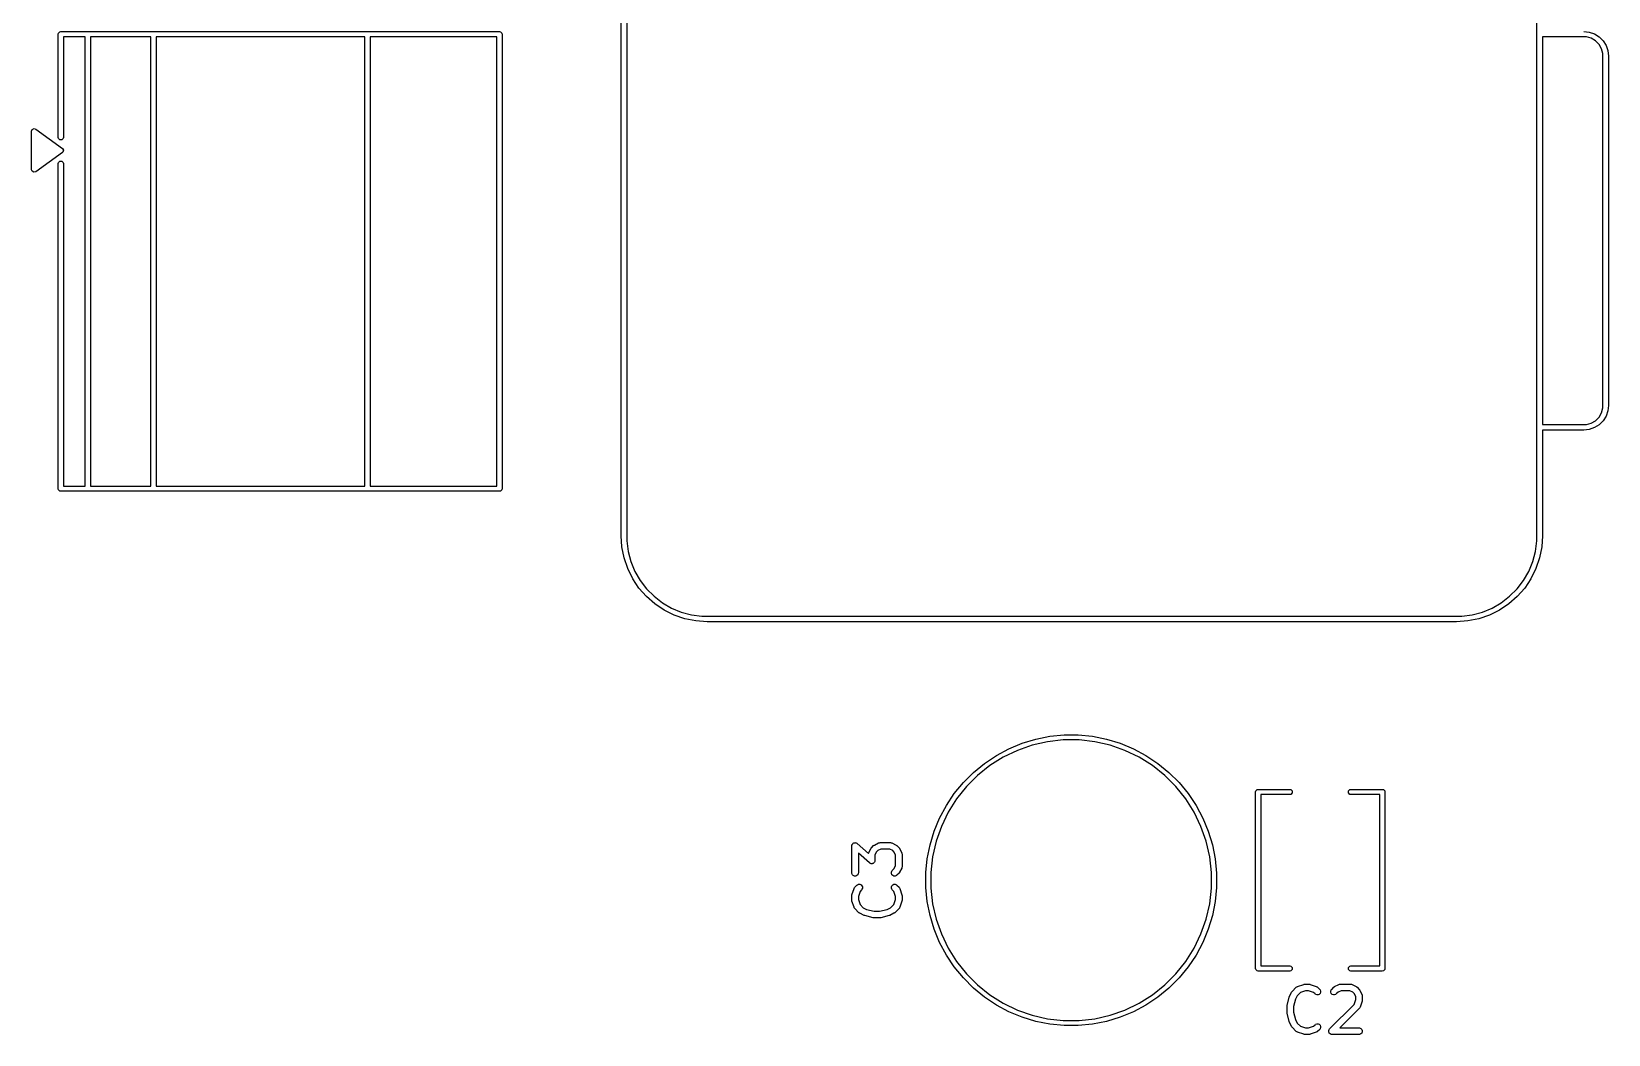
# Model space of a CAD drawing. Header units: millimetres. Extents: x 69 to 108.1, y -103.8 to -33.5.
# Drawn here: x 68.96 to 105.04, y -103.84 to -80.89 of the extents above; entities that cross this region are included whole.
import ezdxf

# ---------------------------------------------------------------- set-up
doc = ezdxf.new("R2010")
doc.units = ezdxf.units.MM
doc.layers.add('BLACK', color=7, linetype='CONTINUOUS')

msp = doc.modelspace()

# ---------------------------------------------------------------- linework, layer by layer
at = {"layer": 'BLACK', "linetype": 'CONTINUOUS'}
for p, q in [((82.4525, -92.425), (82.4525, -78.455)), ((82.5795, -78.455), (82.5795, -92.425)), ((103.4075, -92.425), (103.4075, -78.455)), ((69.57, -80.95), (69.574567, -80.927039)), ((69.57, -83.31), (69.57, -80.95)), ((69.574567, -80.927039), (69.607039, -80.894567)), ((69.607039, -80.894567), (69.63, -80.89)), ((69.63, -80.89), (79.67, -80.89)), ((70.19, -81.01), (69.69, -81.01)), ((69.69, -81.01), (69.69, -83.31)), ((70.19, -91.29), (70.19, -81.01)), ((70.31, -81.01), (70.31, -91.29)), ((71.69, -81.01), (70.31, -81.01)), ((71.69, -91.29), (71.69, -81.01)), ((71.81, -81.01), (71.81, -91.29)), ((76.59, -81.01), (71.81, -81.01)), ((76.59, -91.29), (76.59, -81.01)), ((76.71, -81.01), (76.71, -91.29)), ((79.61, -81.01), (76.71, -81.01)), ((79.61, -91.29), (79.61, -81.01)), ((79.67, -80.89), (79.692961, -80.894567)), ((79.692961, -80.894567), (79.725433, -80.927039)), ((79.725433, -80.927039), (79.73, -80.95)), ((79.73, -80.95), (79.73, -91.35)), ((104.481038, -81.012228), (103.5345, -81.008735)), ((103.5345, -81.008735), (103.5345, -89.8805)), ((104.481161, -81.012203), (104.481038, -81.012228)), ((104.481235, -81.012228), (104.481161, -81.012203)), ((104.538681, -81.012258), (104.481235, -81.012228)), ((104.481755, -80.885278), (104.606647, -80.899418)), ((104.649645, -81.042048), (104.538681, -81.012258)), ((104.606647, -80.899418), (104.725688, -80.941133)), ((104.749123, -81.099531), (104.649645, -81.042048)), ((104.725688, -80.941133), (104.832469, -81.008281)), ((104.830343, -81.180795), (104.749123, -81.099531)), ((104.887772, -81.280304), (104.830343, -81.180795)), ((104.832469, -81.008281), (104.921638, -81.097499)), ((104.921638, -81.097499), (104.988728, -81.204316)), ((104.917501, -81.391284), (104.887772, -81.280304)), ((104.9175, -81.448726), (104.917501, -81.391284)), ((104.9175, -81.448728), (104.9175, -81.448726)), ((104.9175, -89.444), (104.9175, -81.448728)), ((104.988728, -81.204316), (105.030378, -81.32338)), ((105.030378, -81.32338), (105.0445, -81.448726)), ((105.0445, -81.448726), (105.0445, -81.448728)), ((105.0445, -81.448728), (105.0445, -89.444)), ((68.96, -83.17), (68.977574, -83.127574)), ((68.96, -84.05), (68.96, -83.17)), ((68.977574, -83.127574), (69.02, -83.11)), ((69.02, -83.11), (69.0551, -83.121338)), ((69.0551, -83.121338), (69.6651, -83.561338)), ((69.574567, -83.332961), (69.57, -83.31)), ((69.607039, -83.365433), (69.574567, -83.332961)), ((69.685433, -83.332961), (69.652961, -83.365433)), ((69.69, -83.31), (69.685433, -83.332961)), ((69.6651, -83.658662), (69.0551, -84.098662)), ((69.652961, -83.365433), (69.607039, -83.365433)), ((69.6651, -83.561338), (69.689229, -83.600411)), ((69.678662, -83.6451), (69.6651, -83.658662)), ((69.689229, -83.600411), (69.678662, -83.6451)), ((68.971338, -84.0851), (68.96, -84.05)), ((69.57, -83.91), (69.574567, -83.887039)), ((69.57, -91.35), (69.57, -83.91)), ((69.574567, -83.887039), (69.607039, -83.854567)), ((69.607039, -83.854567), (69.652961, -83.854567)), ((69.652961, -83.854567), (69.685433, -83.887039)), ((69.685433, -83.887039), (69.69, -83.91)), ((69.69, -83.91), (69.69, -91.29)), ((69.010411, -84.109229), (68.971338, -84.0851)), ((69.0551, -84.098662), (69.010411, -84.109229)), ((104.9175, -89.501466), (104.9175, -89.444)), ((105.0445, -89.444), (105.030372, -89.569391)), ((104.649483, -89.850753), (104.749017, -89.793287)), ((104.749017, -89.793287), (104.830287, -89.712017)), ((104.830287, -89.712017), (104.887753, -89.612483)), ((104.921562, -89.795336), (104.832336, -89.884562)), ((104.887753, -89.612483), (104.9175, -89.501466)), ((104.988696, -89.688493), (104.921562, -89.795336)), ((105.030372, -89.569391), (104.988696, -89.688493)), ((103.5345, -89.8805), (104.481, -89.8805)), ((104.481, -90.0075), (103.5345, -90.0075)), ((103.5345, -90.0075), (103.5345, -92.425)), ((104.481, -89.8805), (104.538466, -89.8805)), ((104.606391, -89.993372), (104.481, -90.0075)), ((104.538466, -89.8805), (104.649483, -89.850753)), ((104.725493, -89.951696), (104.606391, -89.993372)), ((104.832336, -89.884562), (104.725493, -89.951696)), ((69.69, -91.29), (70.19, -91.29)), ((70.31, -91.29), (71.69, -91.29)), ((71.81, -91.29), (76.59, -91.29)), ((76.71, -91.29), (79.61, -91.29)), ((69.574567, -91.372961), (69.57, -91.35)), ((69.607039, -91.405433), (69.574567, -91.372961)), ((69.63, -91.41), (69.607039, -91.405433)), ((79.67, -91.41), (69.63, -91.41)), ((79.692961, -91.405433), (79.67, -91.41)), ((79.725433, -91.372961), (79.692961, -91.405433)), ((79.73, -91.35), (79.725433, -91.372961)), ((82.469341, -92.681941), (82.4525, -92.425)), ((82.519575, -92.934485), (82.469341, -92.681941)), ((82.5795, -92.425), (82.5795, -92.545698)), ((82.5795, -92.545698), (82.611009, -92.785029)), ((103.375991, -92.785029), (103.4075, -92.545698)), ((103.4075, -92.545698), (103.4075, -92.425)), ((103.517659, -92.681941), (103.467425, -92.934485)), ((103.5345, -92.425), (103.517659, -92.681941)), ((82.602344, -93.178312), (82.519575, -92.934485)), ((82.611009, -92.785029), (82.673487, -93.018201)), ((82.673487, -93.018201), (82.765866, -93.241222)), ((103.221134, -93.241222), (103.313513, -93.018201)), ((103.313513, -93.018201), (103.375991, -92.785029)), ((103.467425, -92.934485), (103.384656, -93.178312)), ((82.716229, -93.40925), (82.602344, -93.178312)), ((82.859284, -93.623347), (82.716229, -93.40925)), ((82.765866, -93.241222), (82.886564, -93.450277)), ((82.886564, -93.450277), (83.033517, -93.64179)), ((102.953483, -93.64179), (103.100436, -93.450277)), ((103.100436, -93.450277), (103.221134, -93.241222)), ((103.270771, -93.40925), (103.127716, -93.623347)), ((103.384656, -93.178312), (103.270771, -93.40925)), ((83.029061, -93.816939), (82.859284, -93.623347)), ((83.222653, -93.986716), (83.029061, -93.816939)), ((83.033517, -93.64179), (83.20421, -93.812483)), ((83.20421, -93.812483), (83.395723, -93.959436)), ((102.591277, -93.959436), (102.78279, -93.812483)), ((102.957939, -93.816939), (102.764347, -93.986716)), ((102.78279, -93.812483), (102.953483, -93.64179)), ((103.127716, -93.623347), (102.957939, -93.816939)), ((83.43675, -94.129771), (83.222653, -93.986716)), ((83.395723, -93.959436), (83.604778, -94.080134)), ((83.667688, -94.243656), (83.43675, -94.129771)), ((83.604778, -94.080134), (83.827799, -94.172513)), ((83.827799, -94.172513), (84.060971, -94.234991)), ((101.926029, -94.234991), (102.159201, -94.172513)), ((102.159201, -94.172513), (102.382222, -94.080134)), ((102.55025, -94.129771), (102.319312, -94.243656)), ((102.382222, -94.080134), (102.591277, -93.959436)), ((102.764347, -93.986716), (102.55025, -94.129771)), ((83.911515, -94.326425), (83.667688, -94.243656)), ((84.164059, -94.376659), (83.911515, -94.326425)), ((84.060971, -94.234991), (84.300302, -94.2665)), ((84.421, -94.3935), (84.164059, -94.376659)), ((84.300302, -94.2665), (84.421, -94.2665)), ((84.421, -94.2665), (101.566, -94.2665)), ((101.566, -94.3935), (84.421, -94.3935)), ((101.566, -94.2665), (101.686698, -94.2665)), ((101.822941, -94.376659), (101.566, -94.3935)), ((101.686698, -94.2665), (101.926029, -94.234991)), ((102.075485, -94.326425), (101.822941, -94.376659)), ((102.319312, -94.243656), (102.075485, -94.326425)), ((91.940876, -97.079796), (92.261388, -97.016042)), ((92.261388, -97.016042), (92.586605, -96.984011)), ((92.586605, -96.984011), (92.913395, -96.984011)), ((92.913395, -96.984011), (93.238612, -97.016042)), ((93.238612, -97.016042), (93.559124, -97.079796)), ((91.038038, -97.453764), (91.326242, -97.299716)), ((91.519651, -97.339674), (91.194816, -97.496106)), ((91.326242, -97.299716), (91.628157, -97.174658)), ((91.859958, -97.220595), (91.519651, -97.339674)), ((91.628157, -97.174658), (91.940876, -97.079796)), ((92.211458, -97.140367), (91.859958, -97.220595)), ((92.56973, -97.1), (92.211458, -97.140367)), ((92.93027, -97.1), (92.56973, -97.1)), ((93.288542, -97.140367), (92.93027, -97.1)), ((93.640042, -97.220595), (93.288542, -97.140367)), ((93.559124, -97.079796), (93.871843, -97.174658)), ((93.980349, -97.339674), (93.640042, -97.220595)), ((93.871843, -97.174658), (94.173758, -97.299716)), ((94.305184, -97.496106), (93.980349, -97.339674)), ((94.173758, -97.299716), (94.461962, -97.453764)), ((90.513709, -97.842633), (90.766321, -97.635319)), ((90.889538, -97.687925), (90.607657, -97.912717)), ((90.766321, -97.635319), (91.038038, -97.453764)), ((91.194816, -97.496106), (90.889538, -97.687925)), ((94.610462, -97.687925), (94.305184, -97.496106)), ((94.461962, -97.453764), (94.733679, -97.635319)), ((94.892343, -97.912717), (94.610462, -97.687925)), ((94.733679, -97.635319), (94.986291, -97.842633)), ((90.075319, -98.326321), (90.282633, -98.073709)), ((90.282633, -98.073709), (90.513709, -97.842633)), ((90.607657, -97.912717), (90.352717, -98.167657)), ((95.147283, -98.167657), (94.892343, -97.912717)), ((94.986291, -97.842633), (95.217367, -98.073709)), ((95.217367, -98.073709), (95.424681, -98.326321)), ((89.893764, -98.598038), (90.075319, -98.326321)), ((90.127925, -98.449538), (89.936106, -98.754816)), ((90.352717, -98.167657), (90.127925, -98.449538)), ((95.372075, -98.449538), (95.147283, -98.167657)), ((95.563894, -98.754816), (95.372075, -98.449538)), ((95.424681, -98.326321), (95.606236, -98.598038)), ((96.97, -98.29), (96.974567, -98.267039)), ((96.97, -102.33), (96.97, -98.29)), ((96.974567, -98.267039), (97.007039, -98.234567)), ((97.007039, -98.234567), (97.03, -98.23)), ((97.03, -98.23), (97.751, -98.23)), ((97.751, -98.35), (97.09, -98.35)), ((97.09, -98.35), (97.09, -102.27)), ((97.751, -98.23), (97.773961, -98.234567)), ((97.773961, -98.345433), (97.751, -98.35)), ((97.773961, -98.234567), (97.806433, -98.267039)), ((97.806433, -98.312961), (97.773961, -98.345433)), ((97.806433, -98.267039), (97.806433, -98.312961)), ((99.093567, -98.267039), (99.126039, -98.234567)), ((99.093567, -98.312961), (99.093567, -98.267039)), ((99.126039, -98.345433), (99.093567, -98.312961)), ((99.126039, -98.234567), (99.149, -98.23)), ((99.149, -98.35), (99.126039, -98.345433)), ((99.149, -98.23), (99.87, -98.23)), ((99.81, -98.35), (99.149, -98.35)), ((99.81, -102.27), (99.81, -98.35)), ((99.87, -98.23), (99.892961, -98.234567)), ((99.892961, -98.234567), (99.925433, -98.267039)), ((99.925433, -98.267039), (99.93, -98.29)), ((99.93, -98.29), (99.93, -102.33)), ((89.739716, -98.886242), (89.893764, -98.598038)), ((89.936106, -98.754816), (89.779674, -99.079651)), ((95.720326, -99.079651), (95.563894, -98.754816)), ((95.606236, -98.598038), (95.760284, -98.886242)), ((89.519796, -99.500876), (89.614658, -99.188157)), ((89.614658, -99.188157), (89.739716, -98.886242)), ((89.779674, -99.079651), (89.660595, -99.419958)), ((95.839405, -99.419958), (95.720326, -99.079651)), ((95.760284, -98.886242), (95.885342, -99.188157)), ((95.885342, -99.188157), (95.980204, -99.500876)), ((87.729819, -99.524285), (87.730581, -99.516546)), ((87.729819, -100.143332), (87.729819, -99.524285)), ((87.73045, -99.514579), (87.730908, -99.513223)), ((87.730581, -99.516546), (87.73045, -99.514579)), ((87.730908, -99.513223), (87.73126, -99.509653)), ((87.73126, -99.509653), (87.735923, -99.498395)), ((87.735923, -99.498395), (87.739825, -99.486858)), ((87.739825, -99.486858), (87.74149, -99.484953)), ((87.74149, -99.484953), (87.742459, -99.482617)), ((87.742459, -99.482617), (87.751069, -99.474006)), ((87.751069, -99.474006), (87.759095, -99.464834)), ((87.759095, -99.464834), (87.761364, -99.463711)), ((87.761364, -99.463711), (87.763151, -99.461925)), ((87.763151, -99.461925), (87.774401, -99.457264)), ((87.774401, -99.457264), (87.785327, -99.451862)), ((87.785327, -99.451862), (87.78785, -99.451693)), ((87.78785, -99.451693), (87.790187, -99.450726)), ((87.790187, -99.450726), (87.802372, -99.450726)), ((87.802372, -99.450726), (87.814525, -99.449916)), ((87.814525, -99.449916), (87.81692, -99.450726)), ((87.81692, -99.450726), (87.819451, -99.450726)), ((87.819451, -99.450726), (87.830708, -99.455389)), ((87.830708, -99.455389), (87.842246, -99.459291)), ((87.842246, -99.459291), (87.845163, -99.461376)), ((87.845163, -99.461376), (87.846487, -99.461925)), ((87.846487, -99.461925), (87.847882, -99.46332)), ((87.847882, -99.46332), (87.854207, -99.467842)), ((87.854207, -99.467842), (88.113516, -99.694737)), ((88.118689, -99.68122), (88.166308, -99.585982)), ((88.166308, -99.585982), (88.170272, -99.579682)), ((88.170272, -99.579682), (88.17103, -99.577855)), ((88.17103, -99.577855), (88.172718, -99.575798)), ((88.172718, -99.575798), (88.17414, -99.573539)), ((88.17414, -99.573539), (88.175638, -99.572239)), ((88.175638, -99.572239), (88.180357, -99.56649)), ((88.180357, -99.56649), (88.227976, -99.518871)), ((88.227976, -99.518871), (88.233725, -99.514152)), ((88.233725, -99.514152), (88.235025, -99.512654)), ((88.235025, -99.512654), (88.237284, -99.511232)), ((88.237284, -99.511232), (88.239341, -99.509544)), ((88.239341, -99.509544), (88.241168, -99.508786)), ((88.241168, -99.508786), (88.247468, -99.504822)), ((88.247468, -99.504822), (88.342706, -99.457203)), ((88.342706, -99.457203), (88.356437, -99.451948)), ((88.356437, -99.451948), (88.359126, -99.451756)), ((88.359126, -99.451756), (88.361615, -99.450726)), ((88.361615, -99.450726), (88.376247, -99.449285)), ((88.376247, -99.449285), (88.614342, -99.449285)), ((88.614342, -99.449285), (88.628974, -99.450726)), ((88.628974, -99.450726), (88.631463, -99.451757)), ((88.631463, -99.451757), (88.634151, -99.451948)), ((88.634151, -99.451948), (88.647883, -99.457203)), ((88.647883, -99.457203), (88.743121, -99.504822)), ((88.743121, -99.504822), (88.749417, -99.508785)), ((88.749417, -99.508785), (88.751247, -99.509543)), ((88.751247, -99.509543), (88.753305, -99.511232)), ((88.753305, -99.511232), (88.755564, -99.512654)), ((88.755564, -99.512654), (88.756863, -99.514152)), ((88.756863, -99.514152), (88.762612, -99.51887)), ((88.762612, -99.51887), (88.810232, -99.566489)), ((88.810232, -99.566489), (88.81495, -99.572238)), ((88.81495, -99.572238), (88.81645, -99.573539)), ((88.81645, -99.573539), (88.817872, -99.575798)), ((88.817872, -99.575798), (88.81956, -99.577855)), ((88.81956, -99.577855), (88.820317, -99.579682)), ((88.820317, -99.579682), (88.824282, -99.585982)), ((88.824282, -99.585982), (88.871901, -99.68122)), ((89.456042, -99.821388), (89.519796, -99.500876)), ((89.660595, -99.419958), (89.580367, -99.771458)), ((95.919633, -99.771458), (95.839405, -99.419958)), ((95.980204, -99.500876), (96.043958, -99.821388)), ((88.136383, -99.914061), (87.879819, -99.689567)), ((87.879819, -99.689567), (87.879819, -100.143332)), ((88.113516, -99.694737), (88.118689, -99.68122)), ((88.142707, -99.918582), (88.136383, -99.914061)), ((88.144103, -99.919978), (88.142707, -99.918582)), ((88.145426, -99.920526), (88.144103, -99.919978)), ((88.148344, -99.922612), (88.145426, -99.920526)), ((88.159881, -99.926513), (88.148344, -99.922612)), ((88.171139, -99.931177), (88.159881, -99.926513)), ((88.17367, -99.931177), (88.171139, -99.931177)), ((88.176065, -99.931987), (88.17367, -99.931177)), ((88.188218, -99.931177), (88.176065, -99.931987)), ((88.200403, -99.931177), (88.188218, -99.931177)), ((88.202739, -99.930209), (88.200403, -99.931177)), ((88.205263, -99.930041), (88.202739, -99.930209)), ((88.216188, -99.924638), (88.205263, -99.930041)), ((88.227439, -99.919978), (88.216188, -99.924638)), ((88.229225, -99.918191), (88.227439, -99.919978)), ((88.231495, -99.917069), (88.229225, -99.918191)), ((88.23952, -99.907896), (88.231495, -99.917069)), ((88.248131, -99.899286), (88.23952, -99.907896)), ((88.249099, -99.896949), (88.248131, -99.899286)), ((88.250765, -99.895045), (88.249099, -99.896949)), ((88.254666, -99.883507), (88.250765, -99.895045)), ((88.25933, -99.87225), (88.254666, -99.883507)), ((88.259681, -99.868679), (88.25933, -99.87225)), ((88.26014, -99.867324), (88.259681, -99.868679)), ((88.260771, -99.857618), (88.260008, -99.865356)), ((88.260008, -99.865356), (88.26014, -99.867324)), ((88.295029, -99.66395), (88.260771, -99.732466)), ((88.260771, -99.732466), (88.260771, -99.857618)), ((88.325436, -99.633543), (88.295029, -99.66395)), ((88.393952, -99.599285), (88.325436, -99.633543)), ((88.596637, -99.599285), (88.393952, -99.599285)), ((88.665153, -99.633543), (88.596637, -99.599285)), ((88.695561, -99.66395), (88.665153, -99.633543)), ((88.729819, -99.732466), (88.695561, -99.66395)), ((88.729819, -99.98277), (88.729819, -99.732466)), ((88.871901, -99.68122), (88.877156, -99.694951)), ((88.877156, -99.694951), (88.877347, -99.69764)), ((88.877347, -99.69764), (88.878378, -99.700129)), ((88.878378, -99.700129), (88.879819, -99.714761)), ((88.879819, -99.714761), (88.879819, -100.000475)), ((89.425673, -100.12973), (89.456042, -99.821388)), ((89.580367, -99.771458), (89.54, -100.12973)), ((95.96, -100.12973), (95.919633, -99.771458)), ((96.043958, -99.821388), (96.075989, -100.146605)), ((87.73126, -100.157964), (87.729819, -100.143332)), ((87.742459, -100.185), (87.73126, -100.157964)), ((87.763151, -100.205692), (87.742459, -100.185)), ((87.790187, -100.216891), (87.763151, -100.205692)), ((87.819451, -100.216891), (87.790187, -100.216891)), ((87.846487, -100.205692), (87.819451, -100.216891)), ((87.867179, -100.185), (87.846487, -100.205692)), ((87.878378, -100.157964), (87.867179, -100.185)), ((87.879819, -100.143332), (87.878378, -100.157964)), ((88.636021, -100.1287), (88.64722, -100.101664)), ((88.636021, -100.157963), (88.636021, -100.1287)), ((88.647219, -100.184999), (88.636021, -100.157963)), ((88.667912, -100.205692), (88.647219, -100.184999)), ((88.64722, -100.101664), (88.656548, -100.090298)), ((88.656548, -100.090298), (88.695561, -100.051285)), ((88.694948, -100.216891), (88.667912, -100.205692)), ((88.724211, -100.216891), (88.694948, -100.216891)), ((88.695561, -100.051285), (88.729819, -99.98277)), ((88.751247, -100.205693), (88.724211, -100.216891)), ((88.762612, -100.196366), (88.751247, -100.205693)), ((88.810232, -100.148747), (88.762612, -100.196366)), ((88.81495, -100.142997), (88.810232, -100.148747)), ((88.81645, -100.141697), (88.81495, -100.142997)), ((88.817872, -100.139437), (88.81645, -100.141697)), ((88.81956, -100.137381), (88.817872, -100.139437)), ((88.820317, -100.135553), (88.81956, -100.137381)), ((88.824282, -100.129254), (88.820317, -100.135553)), ((88.871901, -100.034016), (88.824282, -100.129254)), ((88.877156, -100.020285), (88.871901, -100.034016)), ((88.877347, -100.017595), (88.877156, -100.020285)), ((88.878378, -100.015107), (88.877347, -100.017595)), ((88.879819, -100.000475), (88.878378, -100.015107)), ((89.424011, -100.146605), (89.425673, -100.12973)), ((89.424011, -100.473395), (89.424011, -100.146605)), ((89.54, -100.12973), (89.54, -100.49027)), ((95.96, -100.49027), (95.96, -100.12973)), ((96.075989, -100.146605), (96.075989, -100.473395)), ((87.729819, -100.667142), (87.730548, -100.659736)), ((87.729819, -100.76238), (87.729819, -100.667142)), ((87.730408, -100.657762), (87.730998, -100.655164)), ((87.730548, -100.659736), (87.730408, -100.657762)), ((87.730998, -100.655164), (87.73126, -100.65251)), ((87.73126, -100.65251), (87.732018, -100.650678)), ((87.732018, -100.650678), (87.733668, -100.643425)), ((87.733668, -100.643425), (87.781287, -100.500568)), ((87.781287, -100.500568), (87.787281, -100.487143)), ((87.787281, -100.487143), (87.789046, -100.485107)), ((87.789046, -100.485107), (87.790078, -100.482617)), ((87.790078, -100.482617), (87.799405, -100.471252)), ((87.799405, -100.471252), (87.847024, -100.423633)), ((87.847024, -100.423633), (87.858389, -100.414306)), ((87.858389, -100.414306), (87.885425, -100.403107)), ((87.91799, -100.564798), (87.879819, -100.679312)), ((87.885425, -100.403107), (87.914688, -100.403107)), ((87.914688, -100.403107), (87.941724, -100.414306)), ((87.95309, -100.529699), (87.91799, -100.564798)), ((87.941724, -100.414306), (87.962417, -100.434999)), ((87.962417, -100.518334), (87.95309, -100.529699)), ((87.962417, -100.434999), (87.973616, -100.462035)), ((87.973616, -100.491298), (87.962417, -100.518334)), ((87.973616, -100.462035), (87.973616, -100.491298)), ((88.636021, -100.462035), (88.647219, -100.434999)), ((88.636021, -100.491298), (88.636021, -100.462035)), ((88.64722, -100.518334), (88.636021, -100.491298)), ((88.647219, -100.434999), (88.667912, -100.414306)), ((88.656548, -100.5297), (88.64722, -100.518334)), ((88.691648, -100.564799), (88.656548, -100.5297)), ((88.667912, -100.414306), (88.694948, -100.403107)), ((88.729819, -100.679312), (88.691648, -100.564799)), ((88.694948, -100.403107), (88.724211, -100.403107)), ((88.724211, -100.403107), (88.751247, -100.414305)), ((88.751247, -100.414305), (88.762612, -100.423632)), ((88.762612, -100.423632), (88.810232, -100.471251)), ((88.810232, -100.471251), (88.81956, -100.482617)), ((88.81956, -100.482617), (88.82059, -100.485105)), ((88.82059, -100.485105), (88.822357, -100.487142)), ((88.822357, -100.487142), (88.828351, -100.500568)), ((88.828351, -100.500568), (88.87597, -100.643424)), ((88.87597, -100.643424), (88.877619, -100.650679)), ((88.877619, -100.650679), (88.878378, -100.65251)), ((88.878378, -100.65251), (88.878639, -100.655163)), ((88.878639, -100.655163), (88.87923, -100.657761)), ((88.87923, -100.657761), (88.879089, -100.659735)), ((88.879089, -100.659735), (88.879819, -100.667142)), ((88.879819, -100.667142), (88.879819, -100.76238)), ((89.456042, -100.798612), (89.424011, -100.473395)), ((89.54, -100.49027), (89.580367, -100.848542)), ((95.919633, -100.848542), (95.96, -100.49027)), ((96.075989, -100.473395), (96.043958, -100.798612)), ((87.730548, -100.769785), (87.729819, -100.76238)), ((87.730408, -100.77176), (87.730548, -100.769785)), ((87.730998, -100.774357), (87.730408, -100.77176)), ((87.73126, -100.777012), (87.730998, -100.774357)), ((87.732018, -100.778843), (87.73126, -100.777012)), ((87.733668, -100.786097), (87.732018, -100.778843)), ((87.781287, -100.928954), (87.733668, -100.786097)), ((87.787281, -100.942379), (87.781287, -100.928954)), ((87.789046, -100.944414), (87.787281, -100.942379)), ((87.790078, -100.946905), (87.789046, -100.944414)), ((87.799405, -100.95827), (87.790078, -100.946905)), ((87.894643, -101.053508), (87.799405, -100.95827)), ((87.879819, -100.679312), (87.879819, -100.750209)), ((87.879819, -100.750209), (87.91799, -100.864723)), ((87.91799, -100.864723), (87.992103, -100.938836)), ((87.992103, -100.938836), (88.06909, -100.977329)), ((88.06909, -100.977329), (88.242624, -101.020713)), ((88.242624, -101.020713), (88.367013, -101.020713)), ((88.367013, -101.020713), (88.540547, -100.977329)), ((88.540547, -100.977329), (88.617534, -100.938835)), ((88.617534, -100.938835), (88.691648, -100.864722)), ((88.691648, -100.864722), (88.729819, -100.75021)), ((88.810233, -100.95827), (88.714994, -101.053508)), ((88.729819, -100.75021), (88.729819, -100.679312)), ((88.819561, -100.946905), (88.810233, -100.95827)), ((88.820592, -100.944414), (88.819561, -100.946905)), ((88.822357, -100.94238), (88.820592, -100.944414)), ((88.828351, -100.928954), (88.822357, -100.94238)), ((88.87597, -100.786098), (88.828351, -100.928954)), ((88.877619, -100.778842), (88.87597, -100.786098)), ((88.878378, -100.777012), (88.877619, -100.778842)), ((88.878639, -100.774358), (88.878378, -100.777012)), ((88.87923, -100.771761), (88.878639, -100.774358)), ((88.879819, -100.76238), (88.879089, -100.769786)), ((88.879089, -100.769786), (88.87923, -100.771761)), ((89.519796, -101.119124), (89.456042, -100.798612)), ((89.580367, -100.848542), (89.660595, -101.200042)), ((95.839405, -101.200042), (95.919633, -100.848542)), ((96.043958, -100.798612), (95.980204, -101.119124)), ((87.900393, -101.058228), (87.894643, -101.053508)), ((87.901692, -101.059725), (87.900393, -101.058228)), ((87.903946, -101.061144), (87.901692, -101.059725)), ((87.906008, -101.062836), (87.903946, -101.061144)), ((87.90784, -101.063594), (87.906008, -101.062836)), ((87.914135, -101.067557), (87.90784, -101.063594)), ((88.009373, -101.115176), (87.914135, -101.067557)), ((88.010442, -101.115585), (88.009373, -101.115176)), ((88.010878, -101.115908), (88.010442, -101.115585)), ((88.017014, -101.1181), (88.010878, -101.115908)), ((88.023104, -101.120431), (88.017014, -101.1181)), ((88.023644, -101.120469), (88.023104, -101.120431)), ((88.024724, -101.120855), (88.023644, -101.120469)), ((88.2152, -101.168474), (88.024724, -101.120855)), ((88.217736, -101.168849), (88.2152, -101.168474)), ((88.218758, -101.169272), (88.217736, -101.168849)), ((88.22427, -101.169814), (88.218758, -101.169272)), ((88.229744, -101.170624), (88.22427, -101.169814)), ((88.230836, -101.170461), (88.229744, -101.170624)), ((88.23339, -101.170713), (88.230836, -101.170461)), ((88.376247, -101.170713), (88.23339, -101.170713)), ((88.3788, -101.170461), (88.376247, -101.170713)), ((88.379893, -101.170624), (88.3788, -101.170461)), ((88.385366, -101.169814), (88.379893, -101.170624)), ((88.390879, -101.169272), (88.385366, -101.169814)), ((88.3919, -101.168849), (88.390879, -101.169272)), ((88.394437, -101.168474), (88.3919, -101.168849)), ((88.584913, -101.120855), (88.394437, -101.168474)), ((88.585992, -101.120469), (88.584913, -101.120855)), ((88.586532, -101.120431), (88.585992, -101.120469)), ((88.592613, -101.118103), (88.586532, -101.120431)), ((88.598759, -101.115908), (88.592613, -101.118103)), ((88.599194, -101.115585), (88.598759, -101.115908)), ((88.600264, -101.115176), (88.599194, -101.115585)), ((88.695502, -101.067557), (88.600264, -101.115176)), ((88.701798, -101.063593), (88.695502, -101.067557)), ((88.703628, -101.062836), (88.701798, -101.063593)), ((88.705686, -101.061146), (88.703628, -101.062836)), ((88.707945, -101.059725), (88.705686, -101.061146)), ((88.709244, -101.058226), (88.707945, -101.059725)), ((88.714994, -101.053508), (88.709244, -101.058226)), ((89.614658, -101.431843), (89.519796, -101.119124)), ((89.660595, -101.200042), (89.779674, -101.540349)), ((95.720326, -101.540349), (95.839405, -101.200042)), ((95.980204, -101.119124), (95.885342, -101.431843)), ((89.739716, -101.733758), (89.614658, -101.431843)), ((89.893764, -102.021962), (89.739716, -101.733758)), ((89.779674, -101.540349), (89.936106, -101.865184)), ((95.563894, -101.865184), (95.720326, -101.540349)), ((95.760284, -101.733758), (95.606236, -102.021962)), ((95.885342, -101.431843), (95.760284, -101.733758)), ((90.075319, -102.293679), (89.893764, -102.021962)), ((89.936106, -101.865184), (90.127925, -102.170462)), ((95.372075, -102.170462), (95.563894, -101.865184)), ((95.606236, -102.021962), (95.424681, -102.293679)), ((90.282633, -102.546291), (90.075319, -102.293679)), ((90.127925, -102.170462), (90.352717, -102.452343)), ((90.352717, -102.452343), (90.607657, -102.707283)), ((94.892343, -102.707283), (95.147283, -102.452343)), ((95.147283, -102.452343), (95.372075, -102.170462)), ((95.424681, -102.293679), (95.217367, -102.546291)), ((96.974567, -102.352961), (96.97, -102.33)), ((97.007039, -102.385433), (96.974567, -102.352961)), ((97.03, -102.39), (97.007039, -102.385433)), ((97.751, -102.39), (97.03, -102.39)), ((97.09, -102.27), (97.751, -102.27)), ((97.751, -102.27), (97.773961, -102.274567)), ((97.773961, -102.385433), (97.751, -102.39)), ((97.773961, -102.274567), (97.806433, -102.307039)), ((97.806433, -102.352961), (97.773961, -102.385433)), ((97.806433, -102.307039), (97.806433, -102.352961)), ((99.093567, -102.307039), (99.126039, -102.274567)), ((99.093567, -102.352961), (99.093567, -102.307039)), ((99.126039, -102.385433), (99.093567, -102.352961)), ((99.126039, -102.274567), (99.149, -102.27)), ((99.149, -102.39), (99.126039, -102.385433)), ((99.149, -102.27), (99.81, -102.27)), ((99.87, -102.39), (99.149, -102.39)), ((99.892961, -102.385433), (99.87, -102.39)), ((99.925433, -102.352961), (99.892961, -102.385433)), ((99.93, -102.33), (99.925433, -102.352961)), ((90.513709, -102.777367), (90.282633, -102.546291)), ((90.766321, -102.984681), (90.513709, -102.777367)), ((90.607657, -102.707283), (90.889538, -102.932075)), ((94.610462, -102.932075), (94.892343, -102.707283)), ((94.986291, -102.777367), (94.733679, -102.984681)), ((95.217367, -102.546291), (94.986291, -102.777367)), ((97.806491, -102.854643), (97.901729, -102.759405)), ((97.901729, -102.759405), (97.913094, -102.750077)), ((97.913094, -102.750077), (97.915584, -102.749045)), ((97.915584, -102.749045), (97.917619, -102.747281)), ((97.917619, -102.747281), (97.931045, -102.741287)), ((97.931045, -102.741287), (98.073901, -102.693668)), ((98.109789, -102.839819), (97.995276, -102.87799)), ((98.073901, -102.693668), (98.081156, -102.692018)), ((98.081156, -102.692018), (98.082987, -102.69126)), ((98.082987, -102.69126), (98.08564, -102.690998)), ((98.08564, -102.690998), (98.088238, -102.690408)), ((98.088238, -102.690408), (98.090212, -102.690548)), ((98.090212, -102.690548), (98.097619, -102.689819)), ((98.097619, -102.689819), (98.192857, -102.689819)), ((98.180687, -102.839819), (98.109789, -102.839819)), ((98.2952, -102.87799), (98.180687, -102.839819)), ((98.192857, -102.689819), (98.200262, -102.690548)), ((98.200262, -102.690548), (98.202237, -102.690408)), ((98.202237, -102.690408), (98.204834, -102.690998)), ((98.204834, -102.690998), (98.207489, -102.69126)), ((98.207489, -102.69126), (98.20932, -102.692018)), ((98.20932, -102.692018), (98.216574, -102.693668)), ((98.216574, -102.693668), (98.359431, -102.741287)), ((98.359431, -102.741287), (98.372856, -102.747281)), ((98.372856, -102.747281), (98.374891, -102.749046)), ((98.374891, -102.749046), (98.377382, -102.750078)), ((98.377382, -102.750078), (98.388747, -102.759405)), ((98.388747, -102.759405), (98.436366, -102.807024)), ((98.436366, -102.807024), (98.445693, -102.818389)), ((98.445693, -102.818389), (98.456892, -102.845425)), ((98.690727, -102.845426), (98.701926, -102.818389)), ((98.701926, -102.818389), (98.711253, -102.807024)), ((98.711253, -102.807024), (98.758872, -102.759405)), ((98.758872, -102.759405), (98.764621, -102.754686)), ((98.764621, -102.754686), (98.765921, -102.753188)), ((98.765921, -102.753188), (98.76818, -102.751766)), ((98.76818, -102.751766), (98.770237, -102.750078)), ((98.770237, -102.750078), (98.772064, -102.74932)), ((98.772064, -102.74932), (98.778364, -102.745356)), ((98.778364, -102.745356), (98.873602, -102.697737)), ((98.924848, -102.839819), (98.856332, -102.874077)), ((98.873602, -102.697737), (98.887333, -102.692482)), ((98.887333, -102.692482), (98.890022, -102.69229)), ((98.890022, -102.69229), (98.892511, -102.69126)), ((98.892511, -102.69126), (98.907143, -102.689819)), ((98.907143, -102.689819), (99.145238, -102.689819)), ((99.127533, -102.839819), (98.924848, -102.839819)), ((99.196049, -102.874077), (99.127533, -102.839819)), ((99.145238, -102.689819), (99.15987, -102.69126)), ((99.15987, -102.69126), (99.162359, -102.692291)), ((99.162359, -102.692291), (99.165047, -102.692482)), ((99.165047, -102.692482), (99.178779, -102.697737)), ((99.178779, -102.697737), (99.274017, -102.745356)), ((99.274017, -102.745356), (99.280316, -102.74932)), ((99.280316, -102.74932), (99.282144, -102.750078)), ((99.282144, -102.750078), (99.2842, -102.751766)), ((99.2842, -102.751766), (99.28646, -102.753188)), ((99.28646, -102.753188), (99.287759, -102.754686)), ((99.287759, -102.754686), (99.293509, -102.759405)), ((99.293509, -102.759405), (99.341128, -102.807024)), ((99.341128, -102.807024), (99.345846, -102.812773)), ((99.345846, -102.812773), (99.347345, -102.814073)), ((99.347345, -102.814073), (99.348766, -102.816332)), ((99.348766, -102.816332), (99.350455, -102.818389)), ((99.350455, -102.818389), (99.351212, -102.820216)), ((99.351212, -102.820216), (99.355177, -102.826516)), ((99.355177, -102.826516), (99.402796, -102.921754)), ((91.038038, -103.166236), (90.766321, -102.984681)), ((90.889538, -102.932075), (91.194816, -103.123894)), ((91.326242, -103.320284), (91.038038, -103.166236)), ((91.194816, -103.123894), (91.519651, -103.280326)), ((93.980349, -103.280326), (94.305184, -103.123894)), ((94.461962, -103.166236), (94.173758, -103.320284)), ((94.305184, -103.123894), (94.610462, -102.932075)), ((94.733679, -102.984681), (94.461962, -103.166236)), ((97.689286, -103.19339), (97.689537, -103.190836)), ((97.689286, -103.336247), (97.689286, -103.19339)), ((97.689375, -103.189744), (97.690184, -103.18427)), ((97.689537, -103.190836), (97.689375, -103.189744)), ((97.690184, -103.18427), (97.690727, -103.178758)), ((97.690727, -103.178758), (97.691149, -103.177736)), ((97.691149, -103.177736), (97.691525, -103.1752)), ((97.691525, -103.1752), (97.739144, -102.984724)), ((97.739144, -102.984724), (97.739529, -102.983644)), ((97.739529, -102.983644), (97.739568, -102.983105)), ((97.739568, -102.983105), (97.741895, -102.977023)), ((97.741895, -102.977023), (97.744091, -102.970878)), ((97.744091, -102.970878), (97.744413, -102.970442)), ((97.744413, -102.970442), (97.744823, -102.969373)), ((97.744823, -102.969373), (97.792442, -102.874135)), ((97.792442, -102.874135), (97.796406, -102.867835)), ((97.796406, -102.867835), (97.797164, -102.866008)), ((97.797164, -102.866008), (97.798852, -102.863951)), ((97.798852, -102.863951), (97.800274, -102.861692)), ((97.800274, -102.861692), (97.801772, -102.860392)), ((97.801772, -102.860392), (97.806491, -102.854643)), ((97.882669, -103.02909), (97.839286, -103.202624)), ((97.921163, -102.952103), (97.882669, -103.02909)), ((97.995276, -102.87799), (97.921163, -102.952103)), ((98.3303, -102.91309), (98.2952, -102.87799)), ((98.341665, -102.922417), (98.3303, -102.91309)), ((98.368701, -102.933616), (98.341665, -102.922417)), ((98.397964, -102.933616), (98.368701, -102.933616)), ((98.425, -102.922417), (98.397964, -102.933616)), ((98.445693, -102.901724), (98.425, -102.922417)), ((98.456892, -102.874688), (98.445693, -102.901724)), ((98.456892, -102.845425), (98.456892, -102.874688)), ((98.663634, -103.711786), (99.222542, -103.152876)), ((98.690727, -102.874688), (98.690727, -102.845426)), ((98.701926, -102.901725), (98.690727, -102.874688)), ((98.722618, -102.922417), (98.701926, -102.901725)), ((98.749655, -102.933616), (98.722618, -102.922417)), ((98.778917, -102.933616), (98.749655, -102.933616)), ((98.805954, -102.922417), (98.778917, -102.933616)), ((98.817319, -102.91309), (98.805954, -102.922417)), ((98.856332, -102.874077), (98.817319, -102.91309)), ((99.226456, -102.904484), (99.196049, -102.874077)), ((99.222542, -103.152876), (99.260714, -103.038363)), ((99.260714, -102.973), (99.226456, -102.904484)), ((99.260714, -103.038363), (99.260714, -102.973)), ((99.406865, -103.074251), (99.359246, -103.217107)), ((99.402796, -102.921754), (99.408051, -102.935485)), ((99.408514, -103.066995), (99.406865, -103.074251)), ((99.408051, -102.935485), (99.408242, -102.938174)), ((99.408242, -102.938174), (99.409273, -102.940663)), ((99.409273, -103.065165), (99.408514, -103.066995)), ((99.409273, -102.940663), (99.410714, -102.955295)), ((99.409534, -103.062511), (99.409273, -103.065165)), ((99.410125, -103.059914), (99.409534, -103.062511)), ((99.410714, -103.050533), (99.409984, -103.057939)), ((99.409984, -103.057939), (99.410125, -103.059914)), ((99.410714, -102.955295), (99.410714, -103.050533)), ((91.628157, -103.445342), (91.326242, -103.320284)), ((91.519651, -103.280326), (91.859958, -103.399405)), ((91.940876, -103.540204), (91.628157, -103.445342)), ((91.859958, -103.399405), (92.211458, -103.479633)), ((92.261388, -103.603958), (91.940876, -103.540204)), ((92.211458, -103.479633), (92.56973, -103.52)), ((92.56973, -103.52), (92.93027, -103.52)), ((92.93027, -103.52), (93.288542, -103.479633)), ((93.559124, -103.540204), (93.238612, -103.603958)), ((93.288542, -103.479633), (93.640042, -103.399405)), ((93.871843, -103.445342), (93.559124, -103.540204)), ((93.640042, -103.399405), (93.980349, -103.280326)), ((94.173758, -103.320284), (93.871843, -103.445342)), ((97.689537, -103.3388), (97.689286, -103.336247)), ((97.689375, -103.339893), (97.689537, -103.3388)), ((97.690184, -103.345366), (97.689375, -103.339893)), ((97.690727, -103.350879), (97.690184, -103.345366)), ((97.691149, -103.3519), (97.690727, -103.350879)), ((97.691525, -103.354437), (97.691149, -103.3519)), ((97.739144, -103.544913), (97.691525, -103.354437)), ((97.739529, -103.545992), (97.739144, -103.544913)), ((97.739568, -103.546532), (97.739529, -103.545992)), ((97.741895, -103.552613), (97.739568, -103.546532)), ((97.744091, -103.558759), (97.741895, -103.552613)), ((97.744413, -103.559194), (97.744091, -103.558759)), ((97.744823, -103.560264), (97.744413, -103.559194)), ((97.792442, -103.655502), (97.744823, -103.560264)), ((97.839286, -103.202624), (97.839286, -103.327013)), ((97.839286, -103.327013), (97.882669, -103.500547)), ((97.882669, -103.500547), (97.921163, -103.577534)), ((99.341128, -103.246423), (98.897733, -103.689819)), ((99.350456, -103.235058), (99.341128, -103.246423)), ((99.351487, -103.232567), (99.350456, -103.235058)), ((99.353252, -103.230533), (99.351487, -103.232567)), ((99.359246, -103.217107), (99.353252, -103.230533)), ((92.586605, -103.635989), (92.261388, -103.603958)), ((92.913395, -103.635989), (92.586605, -103.635989)), ((93.238612, -103.603958), (92.913395, -103.635989)), ((97.796405, -103.661798), (97.792442, -103.655502)), ((97.797163, -103.663628), (97.796405, -103.661798)), ((97.798852, -103.665686), (97.797163, -103.663628)), ((97.800274, -103.667945), (97.798852, -103.665686)), ((97.801772, -103.669244), (97.800274, -103.667945)), ((97.806491, -103.674994), (97.801772, -103.669244)), ((97.901729, -103.770233), (97.806491, -103.674994)), ((97.913094, -103.779561), (97.901729, -103.770233)), ((97.915584, -103.780592), (97.913094, -103.779561)), ((97.917619, -103.782357), (97.915584, -103.780592)), ((97.931045, -103.788351), (97.917619, -103.782357)), ((97.921163, -103.577534), (97.995276, -103.651648)), ((98.073901, -103.83597), (97.931045, -103.788351)), ((97.995276, -103.651648), (98.109789, -103.689819)), ((98.081156, -103.837619), (98.073901, -103.83597)), ((98.082987, -103.838378), (98.081156, -103.837619)), ((98.08564, -103.838639), (98.082987, -103.838378)), ((98.088238, -103.83923), (98.08564, -103.838639)), ((98.090212, -103.839089), (98.088238, -103.83923)), ((98.097619, -103.839819), (98.090212, -103.839089)), ((98.192857, -103.839819), (98.097619, -103.839819)), ((98.109789, -103.689819), (98.180687, -103.689819)), ((98.180687, -103.689819), (98.2952, -103.651647)), ((98.200262, -103.839089), (98.192857, -103.839819)), ((98.202237, -103.83923), (98.200262, -103.839089)), ((98.204834, -103.838639), (98.202237, -103.83923)), ((98.207489, -103.838378), (98.204834, -103.838639)), ((98.20932, -103.837619), (98.207489, -103.838378)), ((98.216574, -103.83597), (98.20932, -103.837619)), ((98.359431, -103.788351), (98.216574, -103.83597)), ((98.2952, -103.651647), (98.330299, -103.616548)), ((98.330299, -103.616548), (98.341665, -103.60722)), ((98.341665, -103.60722), (98.368701, -103.596021)), ((98.372856, -103.782357), (98.359431, -103.788351)), ((98.368701, -103.596021), (98.397964, -103.596021)), ((98.374891, -103.780591), (98.372856, -103.782357)), ((98.377382, -103.77956), (98.374891, -103.780591)), ((98.388748, -103.770232), (98.377382, -103.77956)), ((98.436366, -103.722613), (98.388748, -103.770232)), ((98.397964, -103.596021), (98.425, -103.607219)), ((98.425, -103.607219), (98.445693, -103.627912)), ((98.445694, -103.711247), (98.436366, -103.722613)), ((98.445693, -103.627912), (98.456892, -103.654948)), ((98.456892, -103.684211), (98.445694, -103.711247)), ((98.456892, -103.654948), (98.456892, -103.684211)), ((98.643108, -103.750187), (98.654307, -103.723151)), ((98.643108, -103.779451), (98.643108, -103.750187)), ((98.654307, -103.806487), (98.643108, -103.779451)), ((98.654307, -103.723151), (98.663634, -103.711786)), ((98.674999, -103.827179), (98.654307, -103.806487)), ((98.702035, -103.838378), (98.674999, -103.827179)), ((98.716667, -103.839819), (98.702035, -103.838378)), ((99.335714, -103.839819), (98.716667, -103.839819)), ((98.897733, -103.689819), (99.335714, -103.689819)), ((99.335714, -103.689819), (99.350346, -103.69126)), ((99.350346, -103.838378), (99.335714, -103.839819)), ((99.350346, -103.69126), (99.377382, -103.702459)), ((99.377382, -103.827179), (99.350346, -103.838378)), ((99.377382, -103.702459), (99.398074, -103.723151)), ((99.398074, -103.806487), (99.377382, -103.827179)), ((99.398074, -103.723151), (99.409273, -103.750187)), ((99.409273, -103.779451), (99.398074, -103.806487)), ((99.409273, -103.750187), (99.409273, -103.779451))]:
    msp.add_line(p, q, dxfattribs=at)

doc.saveas('drawing.dxf')
